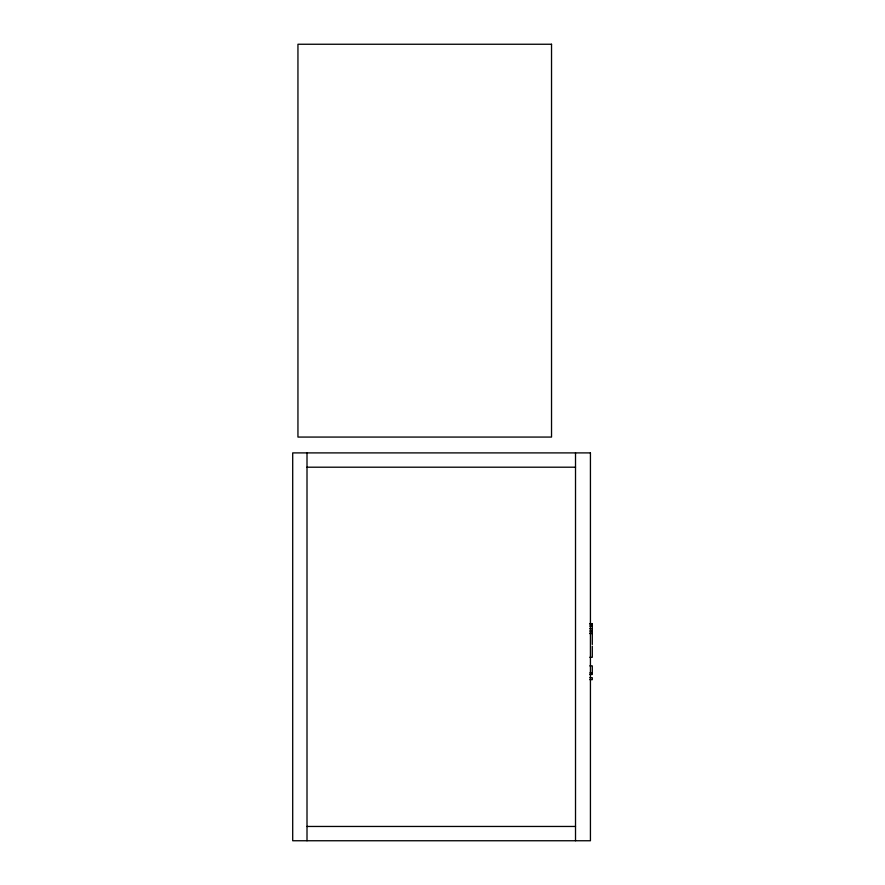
<?xml version="1.0" encoding="UTF-8"?>
<svg xmlns="http://www.w3.org/2000/svg" width="885" height="885" viewBox="0 0 885 885"><rect width="100%" height="100%" fill="white"/><g stroke="black" fill="none" stroke-linecap="round" stroke-linejoin="round"><path stroke-width="1.33" d="M307.006 467.203L575.515 467.203M589.808 623.626L592.297 623.626L592.297 633.572L589.808 633.572M589.808 623.903L592.297 623.903M589.808 626.049L592.297 626.049M589.808 628.649L592.297 628.649M589.808 631.027L592.297 631.027M589.808 633.273L592.297 633.273M589.808 657.278L592.297 657.278L592.297 646.205M589.808 665.885L592.297 665.885L592.297 674.514L589.808 674.514M589.808 672.899L592.297 672.899M589.808 677.711L592.297 677.711L592.297 679.647L589.808 679.647M307.006 826.457L575.515 826.457M592.297 634.479L592.297 644.435M575.515 452.899L575.515 840.75M307.006 452.899L307.006 840.75M551.532 44.25L297.946 44.25L297.946 437.068L551.532 437.068L551.532 44.25M590.428 452.899L292.703 452.899L292.703 840.75L590.428 840.75L590.428 452.899"/></g></svg>
